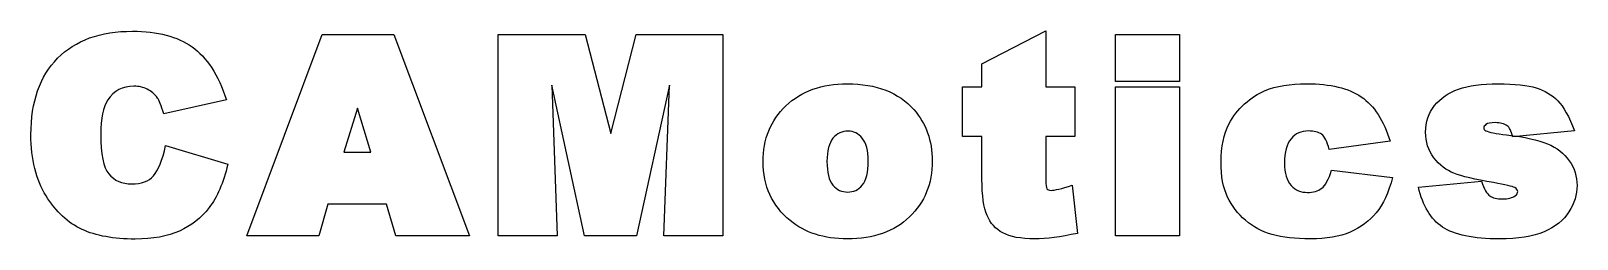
# Model space of a CAD drawing. Extents: x 0 to 119, y 0 to 16.
import ezdxf

# ---------------------------------------------------------------- set-up
doc = ezdxf.new("R2010")
doc.units = 0
doc.layers.get('0').update_dxf_attribs({"linetype": 'CONTINUOUS'})

msp = doc.modelspace()

# ---------------------------------------------------------------- linework, layer by layer
at = {"color": 0}
for p, q in [((16.7845, 0.398254), (22.6053, 15.8929)), ((22.6053, 15.8929), (28.1285, 15.8929)), ((28.1285, 15.8929), (33.9494, 0.398254)), ((36.1707, 15.8929), (42.8791, 15.8929)), ((36.1707, 0.398254), (36.1707, 15.8929)), ((42.8791, 15.8929), (44.8469, 8.2586)), ((44.8469, 8.2586), (46.8037, 15.8929)), ((46.8037, 15.8929), (53.4956, 15.8929)), ((53.4956, 15.8929), (53.4956, 0.398254)), ((73.4702, 13.6385), (78.3978, 16.163)), ((78.3978, 16.163), (78.3978, 11.858)), ((83.7766, 15.8929), (88.6933, 15.8929)), ((83.7766, 12.2769), (83.7766, 15.8929)), ((88.6933, 15.8929), (88.6933, 12.2769)), ((73.4702, 11.858), (73.4702, 13.6385)), ((42.8293, 0.398254), (40.2992, 11.9903)), ((40.2992, 11.9903), (40.724, 0.398254)), ((49.3723, 11.9903), (46.8369, 0.398254)), ((48.9479, 0.398254), (49.3723, 11.9903)), ((88.6933, 12.2769), (83.7766, 12.2769)), ((15.2301, 10.8493), (10.3959, 9.77995)), ((71.9762, 8.04362), (71.9762, 11.858)), ((71.9762, 11.858), (73.4702, 11.858)), ((78.3978, 11.858), (80.6358, 11.858)), ((80.6358, 11.858), (80.6358, 8.04362)), ((83.7766, 11.858), (88.6933, 11.858)), ((83.7766, 0.398254), (83.7766, 11.858)), ((88.6933, 11.858), (88.6933, 0.398254)), ((25.3173, 10.2264), (24.281, 6.83094)), ((26.3646, 6.83094), (25.3173, 10.2264)), ((119.162, 8.46804), (114.399, 7.99952)), ((10.5337, 7.34907), (15.3238, 5.8994)), ((10.5337, 7.34907), (10.5337, 7.34907)), ((73.4702, 8.04362), (71.9762, 8.04362)), ((73.4702, 4.73082), (73.4702, 8.04362)), ((80.6358, 8.04362), (78.3978, 8.04362)), ((78.3978, 8.04362), (78.3978, 4.69773)), ((104.936, 7.67429), (100.245, 7.04592)), ((24.281, 6.83094), (26.3646, 6.83094)), ((56.5933, 6.09783), (56.5933, 6.09783)), ((61.5213, 6.10884), (61.5213, 6.10884)), ((100.422, 5.43084), (105.129, 4.89066)), ((100.422, 5.43084), (100.422, 5.43084)), ((80.4319, 4.28431), (80.8232, 0.574643)), ((107.118, 4.13551), (111.974, 4.59299)), ((107.118, 4.13551), (107.118, 4.13551)), ((23.0518, 2.81809), (22.3407, 0.398254)), ((27.5718, 2.81809), (23.0518, 2.81809)), ((28.2884, 0.398254), (27.5718, 2.81809)), ((22.3407, 0.398254), (16.7845, 0.398254)), ((33.9494, 0.398254), (28.2884, 0.398254)), ((40.724, 0.398254), (36.1707, 0.398254)), ((46.8369, 0.398254), (42.8293, 0.398254)), ((53.4956, 0.398254), (48.9479, 0.398254)), ((88.6933, 0.398254), (83.7766, 0.398254))]:
    msp.add_line(p, q, dxfattribs=at)
for points in [[(2.20486, 14.0629), (3.57463, 15.4478), (5.49836, 16.141), (7.97609, 16.141)], [(7.97609, 16.141), (9.90808, 16.141), (11.4405, 15.74), (12.5732, 14.9393)], [(12.5732, 14.9393), (13.7046, 14.1414), (14.5907, 12.7786), (15.2301, 10.8493)], [(0.148828, 8.17591), (0.148828, 10.7184), (0.833713, 12.6807), (2.20486, 14.0629)], [(58.3572, 10.3973), (59.5369, 11.5287), (61.1131, 12.0951), (63.0865, 12.0951)], [(63.0865, 12.0951), (65.3383, 12.0951), (67.0496, 11.4308), (68.2184, 10.1051)], [(95.3011, 11.5769), (96.1457, 11.9214), (97.215, 12.0951), (98.509, 12.0951)], [(98.509, 12.0951), (100.328, 12.0951), (101.729, 11.7588), (102.715, 11.0863)], [(110.216, 11.6871), (110.99, 11.9586), (112.001, 12.0951), (113.247, 12.0951)], [(113.247, 12.0951), (114.559, 12.0951), (115.542, 11.9903), (116.196, 11.7808)], [(6.07991, 10.8548), (5.71609, 10.3146), (5.5342, 9.42993), (5.5342, 8.20346)], [(8.08634, 11.9076), (7.21127, 11.9076), (6.54293, 11.5562), (6.07991, 10.8548)], [(9.12262, 11.6761), (8.81669, 11.8305), (8.47217, 11.9076), (8.08634, 11.9076)], [(9.89983, 10.9981), (9.68622, 11.2958), (9.42717, 11.5218), (9.12262, 11.6761)], [(10.3959, 9.77995), (10.1892, 10.4221), (10.0239, 10.8286), (9.89983, 10.9981)], [(93.7136, 10.5517), (94.2234, 11.0064), (94.7526, 11.3482), (95.3011, 11.5769)], [(102.715, 11.0863), (103.703, 10.4138), (104.443, 9.27559), (104.936, 7.67429)], [(108.363, 10.4138), (108.826, 10.9898), (109.444, 11.4143), (110.216, 11.6871)], [(116.196, 11.7808), (116.853, 11.5714), (117.406, 11.2407), (117.855, 10.7887)], [(117.855, 10.7887), (118.303, 10.3367), (118.739, 9.56222), (119.162, 8.46804)], [(56.5933, 6.09783), (56.5933, 7.83551), (57.1803, 9.26867), (58.3572, 10.3973)], [(68.2184, 10.1051), (69.1624, 9.03168), (69.6352, 7.71564), (69.6352, 6.15844)], [(92.5117, 8.99721), (92.8053, 9.57735), (93.2064, 10.0955), (93.7136, 10.5517)], [(107.669, 8.3578), (107.669, 9.1543), (107.9, 9.84056), (108.363, 10.4138)], [(63.1416, 8.4515), (62.6816, 8.4515), (62.2956, 8.26685), (61.9841, 7.90028)], [(64.2387, 7.91132), (63.9367, 8.27098), (63.5716, 8.4515), (63.1416, 8.4515)], [(91.9, 6.07579), (91.9, 7.2402), (92.1039, 8.2145), (92.5117, 8.99721)], [(98.6303, 8.46254), (98.086, 8.46254), (97.6436, 8.2641), (97.3018, 7.86723)], [(99.6502, 8.20346), (99.4103, 8.37572), (99.0713, 8.46254), (98.6303, 8.46254)], [(108.314, 6.40098), (107.884, 6.97011), (107.669, 7.62194), (107.669, 8.3578)], [(112.327, 8.96415), (112.212, 8.8718), (112.156, 8.7781), (112.156, 8.68303)], [(112.156, 8.68303), (112.156, 8.60171), (112.211, 8.53419), (112.321, 8.47908)], [(112.321, 8.47908), (112.544, 8.36468), (113.078, 8.25581), (113.92, 8.15386)], [(113.049, 9.10195), (112.685, 9.10195), (112.444, 9.0551), (112.327, 8.96415)], [(113.969, 8.85391), (113.723, 9.01926), (113.415, 9.10195), (113.049, 9.10195)], [(114.399, 7.99952), (114.263, 8.46529), (114.119, 8.75055), (113.969, 8.85391)], [(1.31189, 3.47404), (0.536056, 4.70877), (0.148828, 6.2756), (0.148828, 8.17591)], [(5.5342, 8.20346), (5.5342, 6.67798), (5.74089, 5.65961), (6.15707, 5.14974)], [(9.59665, 5.00091), (9.97423, 5.4157), (10.2871, 6.19841), (10.5337, 7.34907)], [(61.9841, 7.90028), (61.6754, 7.5365), (61.5213, 6.93843), (61.5213, 6.10884)], [(64.6963, 6.14744), (64.6963, 6.96323), (64.5432, 7.55026), (64.2387, 7.91132)], [(97.3018, 7.86723), (96.9627, 7.4731), (96.7948, 6.8392), (96.7948, 5.96554)], [(100.245, 7.04592), (100.087, 7.64399), (99.8883, 8.02982), (99.6502, 8.20346)], [(113.92, 8.15386), (115.309, 7.99952), (116.359, 7.77353), (117.072, 7.47586)], [(117.072, 7.47586), (117.789, 7.17822), (118.347, 6.74), (118.748, 6.16398)], [(58.6878, 1.55581), (57.2904, 2.71336), (56.5933, 4.22645), (56.5933, 6.09783)], [(61.5213, 6.10884), (61.5213, 5.26274), (61.6726, 4.65914), (61.9788, 4.29535)], [(64.244, 4.28985), (64.5446, 4.64538), (64.6963, 5.26549), (64.6963, 6.14744)], [(69.6352, 6.15844), (69.6352, 4.40559), (69.0506, 2.96692), (67.8822, 1.84244)], [(92.4017, 3.37482), (92.0669, 4.0652), (91.9, 4.96506), (91.9, 6.07579)], [(96.7948, 5.96554), (96.7948, 5.20485), (96.9617, 4.63984), (97.2965, 4.2733)], [(109.857, 5.19934), (109.258, 5.43084), (108.744, 5.83046), (108.314, 6.40098)], [(118.748, 6.16398), (119.148, 5.58655), (119.349, 4.95268), (119.349, 4.26226)], [(6.15707, 5.14974), (6.57599, 4.63846), (7.1658, 4.38355), (7.92649, 4.38355)], [(7.92649, 4.38355), (8.6651, 4.38355), (9.22182, 4.58886), (9.59665, 5.00091)], [(15.3238, 5.8994), (14.982, 4.46899), (14.5039, 3.35552), (13.8906, 2.55902)], [(99.6611, 4.05282), (99.9504, 4.26918), (100.204, 4.72803), (100.422, 5.43084)], [(105.129, 4.89066), (104.816, 3.71105), (104.396, 2.80155), (103.867, 2.16214)], [(112.916, 4.48275), (111.475, 4.7322), (110.455, 4.97057), (109.857, 5.19934)], [(61.9788, 4.29535), (62.2871, 3.93428), (62.665, 3.75514), (63.1141, 3.75514)], [(63.1141, 3.75514), (63.5663, 3.75514), (63.9424, 3.93291), (64.244, 4.28985)], [(73.8614, 1.95819), (73.5997, 2.56039), (73.4702, 3.48506), (73.4702, 4.73082)], [(78.3978, 4.69773), (78.3978, 4.3229), (78.42, 4.09416), (78.4641, 4.01422)], [(78.4641, 4.01422), (78.5149, 3.92878), (78.6268, 3.88743), (78.8003, 3.88743)], [(78.8003, 3.88743), (79.0568, 3.88743), (79.6011, 4.01973), (80.4319, 4.28431)], [(97.2965, 4.2733), (97.6298, 3.90948), (98.0542, 3.72759), (98.5696, 3.72759)], [(98.5696, 3.72759), (99.0064, 3.72759), (99.3704, 3.83508), (99.6611, 4.05282)], [(108.975, 1.05971), (108.071, 1.6688), (107.451, 2.69407), (107.118, 4.13551)], [(111.974, 4.59299), (112.183, 3.98942), (112.4, 3.61184), (112.624, 3.4575)], [(114.543, 4.10242), (114.362, 4.19336), (113.821, 4.32015), (112.916, 4.48275)], [(114.774, 3.79924), (114.774, 3.92053), (114.697, 4.0211), (114.543, 4.10242)], [(114.592, 3.48506), (114.713, 3.576), (114.774, 3.68074), (114.774, 3.79924)], [(119.349, 4.26226), (119.349, 3.56775), (119.141, 2.8925), (118.726, 2.23931)], [(4.09003, 0.87781), (3.01653, 1.3739), (2.09048, 2.23931), (1.31189, 3.47404)], [(13.8906, 2.55902), (13.276, 1.76113), (12.514, 1.15893), (11.6031, 0.751032)], [(93.7796, 1.58337), (93.1954, 2.09048), (92.735, 2.68718), (92.4017, 3.37482)], [(112.624, 3.4575), (112.848, 3.30316), (113.166, 3.22599), (113.578, 3.22599)], [(113.578, 3.22599), (114.03, 3.22599), (114.367, 3.31143), (114.592, 3.48506)], [(63.0922, 0.155718), (61.2842, 0.155718), (59.8152, 0.621496), (58.6878, 1.55581)], [(67.8822, 1.84244), (66.7163, 0.717959), (65.1207, 0.155718), (63.0922, 0.155718)], [(75.0796, 0.607716), (74.5285, 0.908128), (74.1218, 1.35874), (73.8614, 1.95819)], [(95.8522, 0.486449), (95.0584, 0.70969), (94.3666, 1.07625), (93.7796, 1.58337)], [(103.867, 2.16214), (103.341, 1.52273), (102.671, 1.02664), (101.855, 0.673862)], [(118.726, 2.23931), (118.31, 1.58888), (117.671, 1.07763), (116.808, 0.706935)], [(8.18554, 0.139182), (6.53189, 0.139182), (5.16625, 0.385851), (4.09003, 0.87781)], [(11.6031, 0.751032), (10.695, 0.343131), (9.5553, 0.139182), (8.18554, 0.139182)], [(77.5437, 0.155718), (76.4551, 0.155718), (75.6338, 0.307303), (75.0796, 0.607716)], [(80.8232, 0.574643), (79.5362, 0.296278), (78.4433, 0.155718), (77.5437, 0.155718)], [(98.8011, 0.150206), (97.6327, 0.150206), (96.6488, 0.263205), (95.8522, 0.486449)], [(101.855, 0.673862), (101.042, 0.325217), (100.025, 0.150206), (98.8011, 0.150206)], [(113.368, 0.150206), (111.347, 0.150206), (109.882, 0.453376), (108.975, 1.05971)], [(116.808, 0.706935), (115.944, 0.336241), (114.797, 0.150206), (113.368, 0.150206)]]:
    msp.add_open_spline(points, degree=3, dxfattribs=at)

doc.saveas('drawing.dxf')
